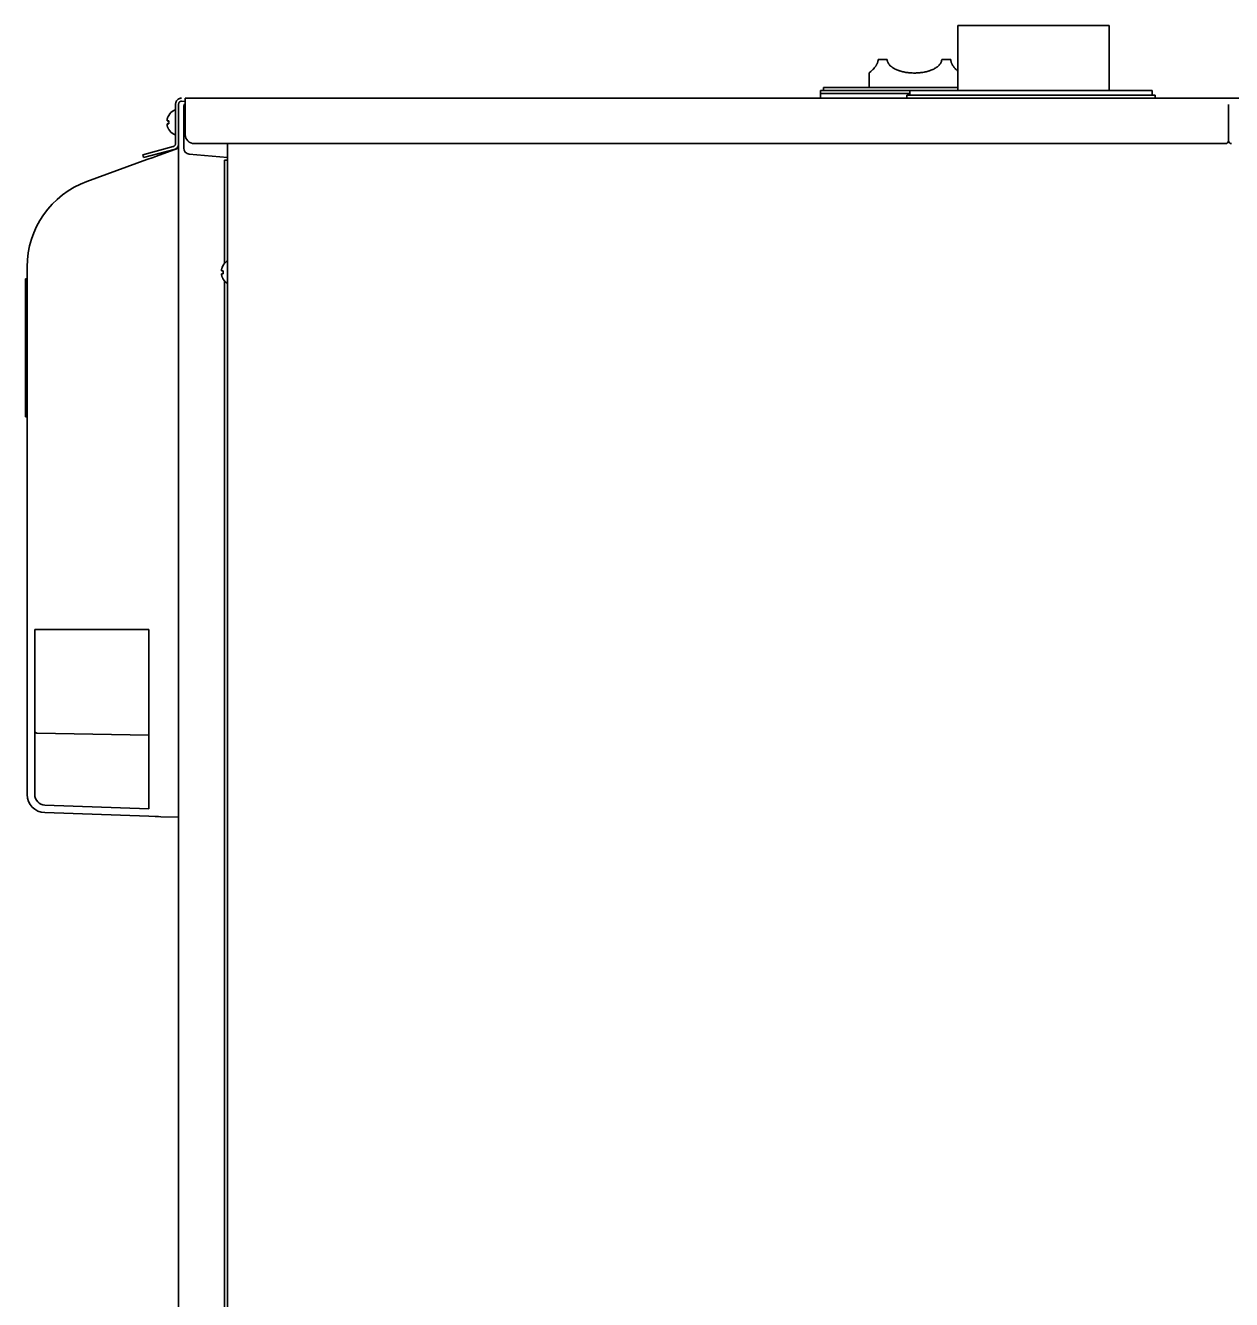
# Model space of a CAD drawing. Extents: x 5809 to 10669, y -850 to 3566.
# Drawn here: x 9464.7 to 9863, y 1691.6 to 2112.3 of the extents above; entities that cross this region are included whole.
import ezdxf

# ---------------------------------------------------------------- set-up
doc = ezdxf.new("R2010")
doc.units = 0
doc.header["$LTSCALE"] = 5
doc.layers.add('1', color=7, linetype='CONTINUOUS', true_color=0xffffff)

msp = doc.modelspace()

# ---------------------------------------------------------------- linework, layer by layer
at = {"layer": '1', "color": 7, "linetype": 'Continuous', "lineweight": 35}
for p, q in [((9772.57, 2112.33), (9817.17, 2112.33)), ((9772.57, 2112.33), (9772.57, 2090.83)), ((9772.57, 2112.33), (9822.57, 2112.33)), ((9772.57, 2112.33), (9772.57, 2090.83)), ((9822.57, 2090.83), (9822.57, 2112.33)), ((9746.27, 2101.13), (9749.27, 2101.13)), ((9767.27, 2101.13), (9770.27, 2101.13)), ((9743.27, 2096.63), (9743.27, 2091.83)), ((9728.27, 2091.83), (9772.57, 2091.83)), ((9728.27, 2091.83), (9728.27, 2090.83)), ((9517.47, 2088.33), (9517.47, 2086.22)), ((9517.47, 2088.33), (10531.47, 2088.33)), ((9727.27, 2090.83), (9789.27, 2090.83)), ((9727.27, 2090.83), (9727.27, 2089.83)), ((9727.27, 2089.83), (9756.77, 2089.83)), ((9727.27, 2089.83), (9727.27, 2088.33)), ((9796.77, 2089.33), (9755.77, 2089.33)), ((9755.77, 2089.33), (9755.77, 2088.33)), ((9796.77, 2089.33), (9755.77, 2089.33)), ((9755.77, 2089.33), (9755.77, 2088.33)), ((9756.77, 2090.83), (9756.77, 2089.33)), ((9756.77, 2090.83), (9796.77, 2090.83)), ((9756.77, 2090.83), (9756.77, 2089.33)), ((9796.77, 2090.83), (9836.77, 2090.83)), ((9837.77, 2089.33), (9796.77, 2089.33)), ((9836.77, 2089.33), (9836.77, 2090.83)), ((9837.77, 2088.33), (9837.77, 2089.33)), ((9514.07, 2084.33), (9513.87, 2084.33)), ((9514.27, 2084.27), (9514.07, 2084.33)), ((9514.27, 2073.33), (9514.27, 2086.33)), ((9515.27, 1387.74), (9515.27, 2086.35)), ((9516.97, 2085.29), (9516.97, 2076.57)), ((9517.47, 2086.22), (9517.47, 2076.32)), ((9861.97, 2086.22), (9861.97, 2074.32)), ((9511.99, 2082.63), (9512.03, 2082.63)), ((9512.03, 2078.03), (9511.99, 2078.03)), ((9513.87, 2076.33), (9514.07, 2076.33)), ((9514.07, 2076.33), (9514.27, 2076.38)), ((9516.97, 2076.57), (9516.97, 2071.83)), ((9513.53, 2072.36), (9503.42, 2069.65)), ((9513.79, 2071.39), (9503.68, 2068.69)), ((9508.83, 2069.48), (9515.27, 2071.83)), ((9515.27, 2071.83), (9515.27, 2069.72)), ((9520.45, 2073.33), (9860.97, 2073.33)), ((9531.47, 2070.97), (9531.47, 2073.33)), ((9531.47, 1373.93), (9531.47, 2070.96)), ((9485.01, 2060.81), (9504.82, 2068.02)), ((9503.68, 2068.69), (9503.42, 2069.65)), ((9504.82, 2068.02), (9506.9, 2068.78)), ((9506.9, 2068.78), (9507.99, 2069.18)), ((9507.99, 2069.18), (9508.83, 2069.48)), ((9515.27, 2069.72), (9515.27, 1852.82)), ((9518.8, 2069.83), (9531.47, 2068.73)), ((9530.47, 2065.83), (9530.47, 2067.83)), ((9530.47, 2067.83), (9531.47, 2067.83)), ((9530.47, 2065.83), (9530.47, 2033.77)), ((9465.27, 1858.37), (9465.27, 2032.62)), ((9529.99, 2033.13), (9530.03, 2033.13)), ((9465.27, 2028.61), (9464.71, 2028.61)), ((9530.03, 2028.53), (9529.99, 2028.53)), ((9530.47, 2027.87), (9530.47, 1565.79)), ((9464.77, 2013.77), (9464.71, 2013.77)), ((9464.71, 1997.88), (9464.77, 1997.88)), ((9464.71, 1983.04), (9465.27, 1983.04)), ((9467.77, 1912.89), (9505.44, 1912.89)), ((9467.77, 1858.37), (9467.77, 1912.89)), ((9505.44, 1912.89), (9505.44, 1853.67)), ((9468.47, 1878.64), (9505.41, 1878)), ((9505.44, 1851.17), (9471.06, 1852.37)), ((9505.44, 1853.67), (9471.15, 1854.87)), ((9515.27, 1852.82), (9515.27, 1850.83)), ((9507.52, 1851.1), (9505.44, 1851.17)), ((9508.61, 1851.06), (9507.52, 1851.1)), ((9509.44, 1851.03), (9508.61, 1851.06)), ((9515.27, 1850.83), (9509.44, 1851.03))]:
    msp.add_line(p, q, dxfattribs=at)
at = {"layer": '1'}
for p, q in [((9516.27, 2087.33), (9517.47, 2087.33)), ((9515.27, 2086.33), (9515.27, 2073.33))]:
    msp.add_line(p, q, dxfattribs=at)
at = {"layer": '1', "color": 7, "linetype": 'Continuous', "lineweight": 35}
for centre, radius, start, end in [((9516.09, 2080.13), 4.8, 120.3012, 148.4186), ((9513.87, 2083.93), 0.4, 90, 120.3012), ((9518.97, 2085.29), 2, 138.5918, 180), ((9515.77, 2080.33), 3.78, 172.3959, 179.9965), ((9515.77, 2080.33), 3.78, 180.0035, 187.6041), ((9516.09, 2080.53), 4.8, 211.5837, 239.6988), ((9513.87, 2076.73), 0.4, 239.6988, 270), ((9518.97, 2071.83), 2, 180, 265), ((9495.27, 2032.62), 30, 110, 180), ((9534.09, 2030.63), 4.8, 123.082, 148.6273), ((9534.09, 2031.03), 4.8, 211.3727, 236.918), ((9468.49, 1879.36), 0.714, 180, 269), ((9471.27, 1858.37), 6, 180, 268), ((9471.27, 1858.37), 3.5, 180, 268)]:
    msp.add_arc(centre, radius, start, end, dxfattribs=at)
msp.add_ellipse((9520.47, 2076.32), major_axis=(3, 0), ratio=0.99863, start_param=3.141593, end_param=4.712389, dxfattribs=at)
at = {"layer": '1', "color": 7, "linetype": 'Continuous', "lineweight": 35, "extrusion": (0, 0, -1)}
for centre, major_axis, start_param, end_param in [((9860.97, 2074.32), (-1, 0), 3.141593, 4.712389), ((9862.97, 2074.32), (1, 0), 1.570796, 3.141593)]:
    msp.add_ellipse(centre, major_axis=major_axis, ratio=0.99863, start_param=start_param, end_param=end_param, dxfattribs=at)
at = {"layer": '1', "color": 7, "linetype": 'Continuous', "lineweight": 35}
for points, knots in [([(9746.27, 2101.13), (9746.27, 2101.07), (9746.27, 2101.01), (9746.26, 2100.89), (9746.26, 2100.83), (9746.24, 2100.65), (9746.22, 2100.54), (9746.17, 2100.31), (9746.13, 2100.2), (9746.06, 2100), (9746.03, 2099.9), (9745.96, 2099.76), (9745.94, 2099.71), (9745.9, 2099.62), (9745.88, 2099.57), (9745.81, 2099.44), (9745.76, 2099.35), (9745.67, 2099.19), (9745.62, 2099.12), (9745.52, 2098.97), (9745.47, 2098.89), (9745.39, 2098.79), (9745.37, 2098.75), (9745.32, 2098.69), (9745.29, 2098.65), (9745.22, 2098.56), (9745.17, 2098.49), (9745.02, 2098.31), (9744.92, 2098.2), (9744.74, 2097.99), (9744.65, 2097.9), (9744.47, 2097.71), (9744.38, 2097.63), (9744.26, 2097.51), (9744.22, 2097.47), (9744.14, 2097.4), (9744.11, 2097.36), (9744, 2097.26), (9743.93, 2097.2), (9743.74, 2097.02), (9743.63, 2096.93), (9743.5, 2096.81), (9743.46, 2096.78), (9743.41, 2096.74), (9743.38, 2096.72), (9743.36, 2096.7), (9743.35, 2096.69), (9743.35, 2096.69), (9743.32, 2096.66), (9743.3, 2096.65), (9743.28, 2096.63), (9743.27, 2096.63), (9743.27, 2096.63)], [0, 0, 0, 0, 0.015629, 0.015629, 0.031257, 0.031257, 0.062514, 0.062514, 0.093772, 0.093772, 0.125029, 0.125029, 0.140657, 0.140657, 0.156286, 0.156286, 0.187543, 0.187543, 0.2188, 0.2188, 0.250057, 0.250057, 0.265686, 0.265686, 0.281315, 0.281315, 0.312572, 0.312572, 0.375086, 0.375086, 0.4376, 0.4376, 0.500115, 0.500115, 0.531372, 0.531372, 0.562629, 0.562629, 0.625143, 0.625143, 0.750172, 0.750172, 0.812686, 0.812686, 0.843944, 0.859572, 0.859572, 0.875201, 0.875201, 0.937715, 0.937715, 1, 1, 1, 1]), ([(9767.27, 2101.13), (9767.27, 2101.07), (9767.27, 2101.01), (9767.26, 2100.89), (9767.25, 2100.83), (9767.23, 2100.65), (9767.2, 2100.54), (9767.13, 2100.31), (9767.08, 2100.2), (9766.99, 2100), (9766.93, 2099.9), (9766.86, 2099.78), (9766.85, 2099.76), (9766.81, 2099.71), (9766.8, 2099.69), (9766.75, 2099.62), (9766.72, 2099.57), (9766.62, 2099.44), (9766.55, 2099.35), (9766.4, 2099.19), (9766.33, 2099.11), (9766.17, 2098.96), (9766.09, 2098.89), (9765.97, 2098.79), (9765.92, 2098.75), (9765.84, 2098.69), (9765.79, 2098.65), (9765.66, 2098.56), (9765.58, 2098.49), (9765.4, 2098.37), (9765.3, 2098.32), (9765.12, 2098.2), (9765.02, 2098.15), (9764.55, 2097.89), (9764.15, 2097.71), (9763.63, 2097.51), (9763.52, 2097.47), (9763.31, 2097.4), (9762.99, 2097.29), (9762.66, 2097.19), (9762, 2097.02), (9761.55, 2096.93), (9760.97, 2096.83), (9760.8, 2096.81), (9760.62, 2096.78), (9760.5, 2096.77), (9760.45, 2096.76), (9760.15, 2096.72), (9759.92, 2096.7), (9759.21, 2096.64), (9758.74, 2096.63), (9757.8, 2096.63), (9757.33, 2096.64), (9756.74, 2096.69), (9756.62, 2096.7), (9756.38, 2096.73), (9756.03, 2096.76), (9755.68, 2096.81), (9755, 2096.93), (9754.55, 2097.02), (9753.89, 2097.19), (9753.67, 2097.26), (9753.35, 2097.36), (9753.24, 2097.39), (9753.03, 2097.47), (9752.92, 2097.51), (9752.61, 2097.63), (9752.4, 2097.71), (9752, 2097.89), (9751.81, 2097.99), (9751.43, 2098.2), (9751.24, 2098.31), (9750.97, 2098.49), (9750.88, 2098.56), (9750.71, 2098.69), (9750.62, 2098.75), (9750.46, 2098.89), (9750.38, 2098.96), (9750.22, 2099.12), (9750.14, 2099.19), (9750.03, 2099.32), (9750, 2099.36), (9749.93, 2099.44), (9749.89, 2099.48), (9749.79, 2099.62), (9749.73, 2099.71), (9749.61, 2099.9), (9749.56, 2100), (9749.5, 2100.12), (9749.49, 2100.15), (9749.46, 2100.2), (9749.45, 2100.23), (9749.42, 2100.31), (9749.4, 2100.37), (9749.35, 2100.53), (9749.32, 2100.65), (9749.3, 2100.8), (9749.29, 2100.83), (9749.29, 2100.89), (9749.28, 2100.92), (9749.28, 2101.01), (9749.27, 2101.07), (9749.27, 2101.13)], [0, 0, 0, 0, 0.007812, 0.007812, 0.015625, 0.015625, 0.03125, 0.03125, 0.046875, 0.046875, 0.0625, 0.0625, 0.066406, 0.066406, 0.070313, 0.070313, 0.078125, 0.078125, 0.09375, 0.09375, 0.109375, 0.109375, 0.125, 0.125, 0.132813, 0.132813, 0.140625, 0.140625, 0.15625, 0.15625, 0.171875, 0.171875, 0.1875, 0.1875, 0.25, 0.25, 0.265625, 0.265625, 0.28125, 0.3125, 0.3125, 0.375, 0.375, 0.390625, 0.398438, 0.398438, 0.40625, 0.40625, 0.4375, 0.4375, 0.5, 0.5, 0.5625, 0.5625, 0.578125, 0.578125, 0.59375, 0.625, 0.625, 0.6875, 0.6875, 0.71875, 0.71875, 0.734375, 0.734375, 0.75, 0.75, 0.78125, 0.78125, 0.8125, 0.8125, 0.84375, 0.84375, 0.859375, 0.859375, 0.875, 0.875, 0.890625, 0.890625, 0.90625, 0.90625, 0.914062, 0.914062, 0.921875, 0.921875, 0.9375, 0.9375, 0.953125, 0.953125, 0.957031, 0.957031, 0.960937, 0.960937, 0.96875, 0.96875, 0.984375, 0.984375, 0.988281, 0.988281, 0.992187, 0.992187, 1, 1, 1, 1]), ([(9772.57, 2097.24), (9772.54, 2097.27), (9772.51, 2097.3), (9772.4, 2097.4), (9772.33, 2097.47), (9772.16, 2097.63), (9772.08, 2097.71), (9771.9, 2097.89), (9771.81, 2097.99), (9771.69, 2098.12), (9771.67, 2098.15), (9771.62, 2098.2), (9771.6, 2098.23), (9771.52, 2098.32), (9771.47, 2098.37), (9771.33, 2098.56), (9771.23, 2098.68), (9771.1, 2098.86), (9771.08, 2098.89), (9771.03, 2098.97), (9771, 2099), (9770.93, 2099.12), (9770.88, 2099.19), (9770.78, 2099.36), (9770.74, 2099.44), (9770.65, 2099.62), (9770.6, 2099.71), (9770.55, 2099.83), (9770.54, 2099.85), (9770.52, 2099.9), (9770.49, 2099.97), (9770.46, 2100.05), (9770.41, 2100.21), (9770.38, 2100.31), (9770.35, 2100.45), (9770.34, 2100.48), (9770.33, 2100.54), (9770.32, 2100.57), (9770.31, 2100.65), (9770.3, 2100.71), (9770.28, 2100.89), (9770.27, 2101.01), (9770.27, 2101.13)], [0.4085505, 0.4085505, 0.4085505, 0.4085505, 0.4375576, 0.4375576, 0.5000512, 0.5000512, 0.5625448, 0.5625448, 0.6250384, 0.6250384, 0.6406618, 0.6406618, 0.6562852, 0.6562852, 0.687532, 0.687532, 0.7500256, 0.7500256, 0.765649, 0.765649, 0.7812724, 0.7812724, 0.8125192, 0.8125192, 0.843766, 0.843766, 0.8750128, 0.8750128, 0.8828245, 0.8828245, 0.8906362, 0.9062596, 0.9062596, 0.9375064, 0.9375064, 0.9453181, 0.9453181, 0.9531298, 0.9531298, 0.9687532, 0.9687532, 1, 1, 1, 1]), ([(9514.27, 2086.33), (9514.27, 2086.46), (9514.29, 2086.59), (9514.34, 2086.84), (9514.38, 2086.97), (9514.48, 2087.21), (9514.54, 2087.33), (9514.68, 2087.55), (9514.77, 2087.65), (9514.95, 2087.83), (9515.05, 2087.92), (9515.27, 2088.06), (9515.39, 2088.12), (9515.63, 2088.22), (9515.75, 2088.26), (9516.01, 2088.31), (9516.14, 2088.33), (9516.27, 2088.33)], [0, 0, 0, 0, 0.125, 0.125, 0.25, 0.25, 0.375, 0.375, 0.5, 0.5, 0.625, 0.625, 0.75, 0.75, 0.875, 0.875, 1, 1, 1, 1]), ([(9512.03, 2082.63), (9511.9, 2082.42), (9511.8, 2082.21), (9511.66, 2081.89), (9511.62, 2081.78), (9511.54, 2081.56), (9511.51, 2081.44), (9511.48, 2081.33)], [0, 0, 0, 0, 0.5, 0.5, 0.75, 0.75, 1, 1, 1, 1]), ([(9512.03, 2079.83), (9511.9, 2079.83), (9511.8, 2079.83), (9511.66, 2079.83), (9511.62, 2079.83), (9511.54, 2079.83), (9511.51, 2079.83), (9511.48, 2079.83)], [0, 0, 0, 0, 0.5, 0.5, 0.75, 0.75, 1, 1, 1, 1]), ([(9530.03, 2033.13), (9529.9, 2032.92), (9529.8, 2032.71), (9529.66, 2032.39), (9529.62, 2032.28), (9529.54, 2032.05), (9529.51, 2031.94), (9529.48, 2031.83)], [0, 0, 0, 0, 0.5, 0.5, 0.75, 0.75, 1, 1, 1, 1]), ([(9464.77, 2005.83), (9464.77, 2006.68), (9464.77, 2008.5), (9464.77, 2012.46), (9464.77, 2017.41), (9464.77, 2022.24), (9464.77, 2026.02), (9464.77, 2028.16), (9464.77, 2028.61), (9464.77, 2028.61)], [0, 0, 0, 0, 0.039868, 0.08468, 0.199141, 0.358834, 0.563212, 0.796172, 1, 1, 1, 1]), ([(9530.03, 2030.33), (9529.9, 2030.33), (9529.8, 2030.33), (9529.66, 2030.33), (9529.62, 2030.33), (9529.54, 2030.33), (9529.51, 2030.33), (9529.48, 2030.33)], [0, 0, 0, 0, 0.5, 0.5, 0.75, 0.75, 1, 1, 1, 1]), ([(9464.77, 1983.04), (9464.77, 1983.04), (9464.77, 1983.49), (9464.77, 1985.63), (9464.77, 1989.41), (9464.77, 1994.24), (9464.77, 1999.2), (9464.77, 2003.15), (9464.77, 2004.97), (9464.77, 2005.83)], [0, 0, 0, 0, 0.203828, 0.436788, 0.641166, 0.800859, 0.91532, 0.960132, 1, 1, 1, 1])]:
    msp.add_open_spline(points, degree=3, knots=knots, dxfattribs=at)
for points in [[(9515.27, 2086.33), (9515.27, 2086.38), (9515.28, 2086.48), (9515.32, 2086.64), (9515.38, 2086.78), (9515.46, 2086.92), (9515.56, 2087.04), (9515.68, 2087.14), (9515.82, 2087.22), (9515.96, 2087.28), (9516.12, 2087.32), (9516.22, 2087.33), (9516.27, 2087.33)], [(9511.48, 2081.33), (9511.47, 2081.3), (9511.47, 2081.25), (9511.46, 2081.18), (9511.46, 2081.1), (9511.46, 2081.03), (9511.46, 2080.96), (9511.47, 2080.9), (9511.47, 2080.85), (9511.48, 2080.83)], [(9511.48, 2079.83), (9511.47, 2079.8), (9511.47, 2079.75), (9511.46, 2079.68), (9511.46, 2079.61), (9511.46, 2079.54), (9511.46, 2079.47), (9511.47, 2079.4), (9511.47, 2079.35), (9511.48, 2079.33)], [(9511.48, 2080.83), (9511.49, 2080.83), (9511.52, 2080.83), (9511.57, 2080.83), (9511.63, 2080.83), (9511.69, 2080.83), (9511.76, 2080.83), (9511.83, 2080.83), (9511.92, 2080.83), (9511.99, 2080.83), (9512.03, 2080.83)], [(9511.48, 2079.33), (9511.49, 2079.27), (9511.52, 2079.16), (9511.57, 2079), (9511.63, 2078.84), (9511.69, 2078.69), (9511.76, 2078.54), (9511.83, 2078.38), (9511.92, 2078.21), (9511.99, 2078.09), (9512.03, 2078.03)], [(9514.27, 2073.33), (9514.27, 2073.28), (9514.27, 2073.18), (9514.23, 2073.04), (9514.18, 2072.9), (9514.11, 2072.77), (9514.02, 2072.66), (9513.92, 2072.56), (9513.8, 2072.47), (9513.67, 2072.4), (9513.58, 2072.37), (9513.53, 2072.36)], [(9515.27, 2073.33), (9515.27, 2073.25), (9515.27, 2073.11), (9515.23, 2072.89), (9515.17, 2072.68), (9515.09, 2072.48), (9514.99, 2072.29), (9514.86, 2072.11), (9514.72, 2071.94), (9514.56, 2071.79), (9514.39, 2071.66), (9514.2, 2071.55), (9514, 2071.46), (9513.86, 2071.41), (9513.79, 2071.39)], [(9529.48, 2031.83), (9529.47, 2031.8), (9529.47, 2031.75), (9529.46, 2031.68), (9529.46, 2031.61), (9529.46, 2031.54), (9529.46, 2031.47), (9529.47, 2031.4), (9529.47, 2031.35), (9529.48, 2031.33)], [(9529.48, 2030.33), (9529.47, 2030.3), (9529.47, 2030.25), (9529.46, 2030.18), (9529.46, 2030.1), (9529.46, 2030.03), (9529.46, 2029.96), (9529.47, 2029.9), (9529.47, 2029.85), (9529.48, 2029.83)], [(9529.48, 2031.33), (9529.49, 2031.33), (9529.52, 2031.33), (9529.57, 2031.33), (9529.63, 2031.33), (9529.69, 2031.33), (9529.76, 2031.33), (9529.83, 2031.33), (9529.92, 2031.33), (9529.99, 2031.33), (9530.03, 2031.33)], [(9529.48, 2029.83), (9529.49, 2029.77), (9529.52, 2029.66), (9529.57, 2029.5), (9529.63, 2029.34), (9529.69, 2029.19), (9529.76, 2029.04), (9529.83, 2028.88), (9529.92, 2028.71), (9529.99, 2028.59), (9530.03, 2028.53)], [(9530.03, 2031.33), (9530.01, 2031.16), (9529.98, 2030.83), (9530.01, 2030.49), (9530.03, 2030.33)]]:
    msp.add_open_spline(points, degree=3, dxfattribs=at)

doc.saveas('drawing.dxf')
